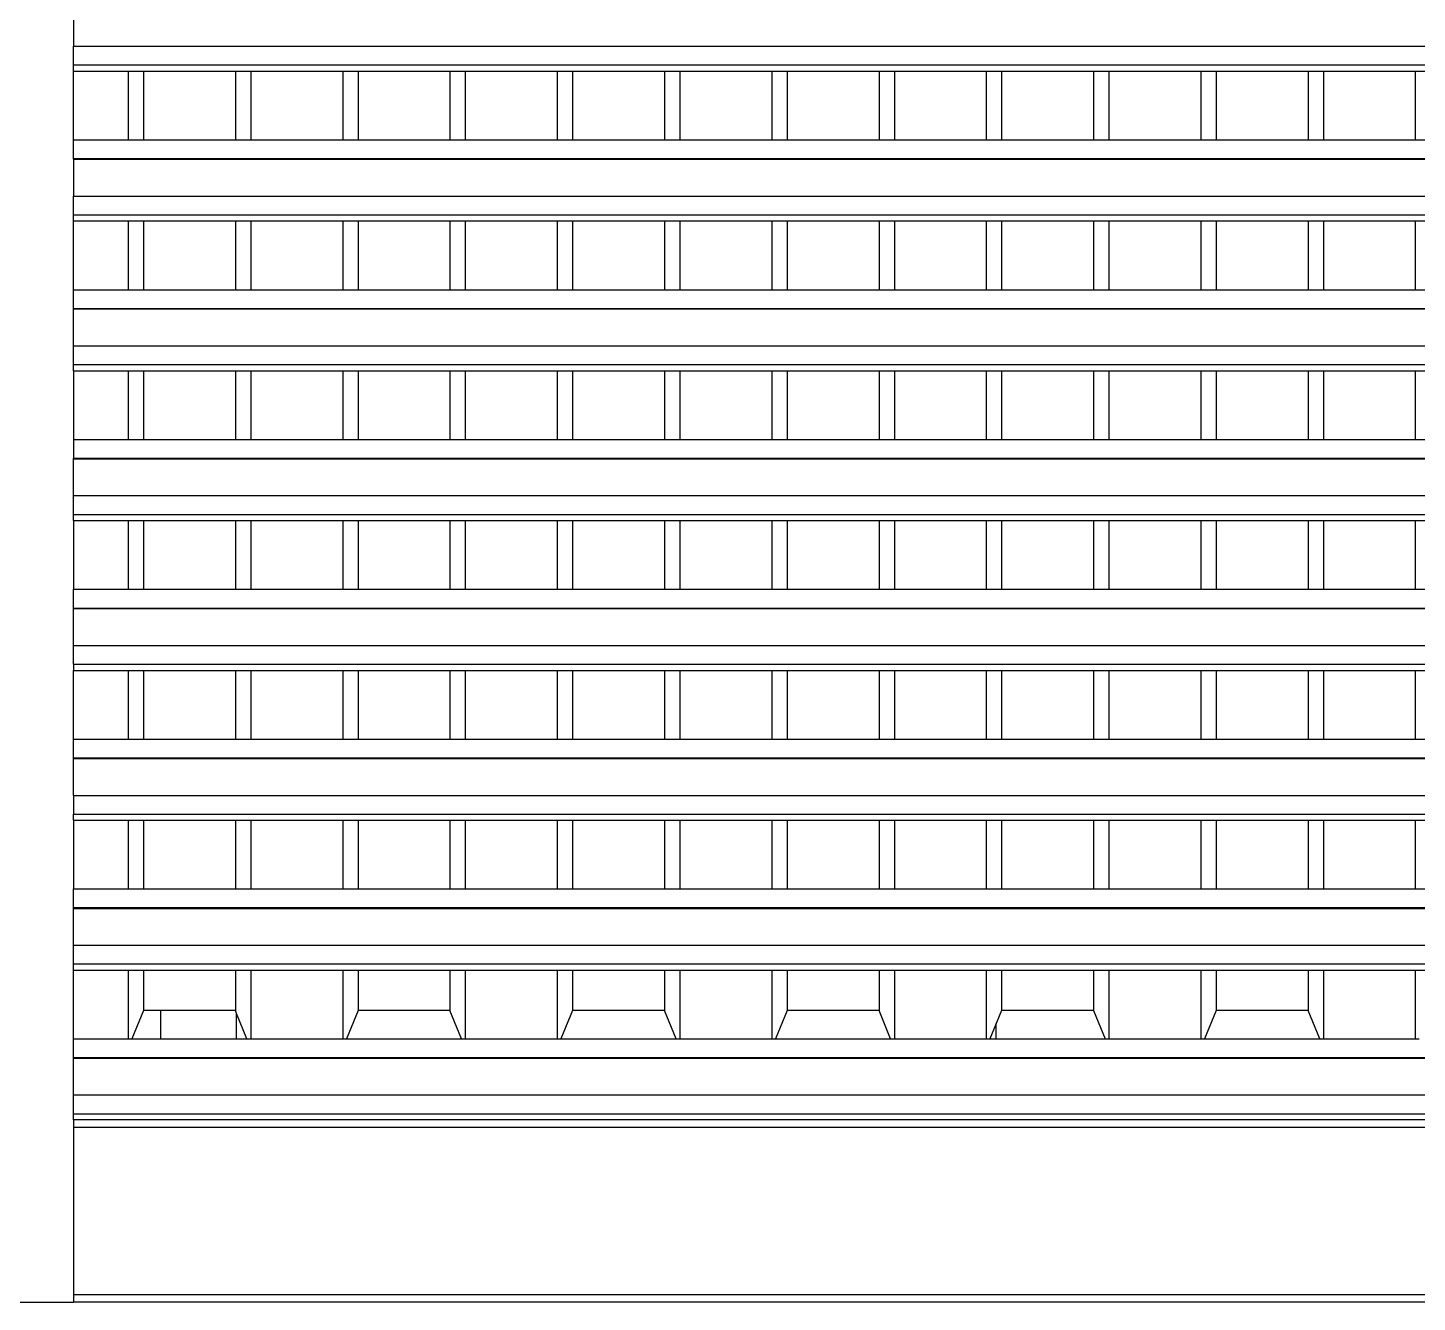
# Model space of a CAD drawing. Extents: x -92 to 92, y -11 to 21.
# Drawn here: x -43.459 to -41.63, y 14.388 to 16.066 of the extents above; entities that cross this region are included whole.
import ezdxf

# ---------------------------------------------------------------- set-up
doc = ezdxf.new("R2010")
doc.units = 0
doc.layers.get('0').update_dxf_attribs({"linetype": 'CONTINUOUS'})

msp = doc.modelspace()

# ---------------------------------------------------------------- linework, layer by layer
for p, q in [((-43.3987, 16.0907), (-43.3987, 16.0422)), ((-43.3987, 16.0422), (-39.7687, 16.0422)), ((-43.3987, 16.0176), (-43.3987, 16.0422)), ((-43.3987, 16.0176), (-39.7687, 16.0176)), ((-43.3987, 16.0093), (-43.3987, 16.0176)), ((-43.3987, 16.0093), (-43.3265, 16.0093)), ((-43.3987, 15.9189), (-43.3987, 16.0093)), ((-43.3265, 16.0093), (-43.3265, 15.9189)), ((-43.3265, 16.0093), (-43.3064, 16.0093)), ((-43.3064, 16.0093), (-43.3064, 15.9189)), ((-43.3064, 16.0093), (-43.1853, 16.0093)), ((-43.1853, 16.0093), (-43.1853, 15.9189)), ((-43.1853, 16.0093), (-43.1652, 16.0093)), ((-43.1652, 16.0093), (-43.1652, 15.9189)), ((-43.1652, 16.0093), (-43.0441, 16.0093)), ((-43.0441, 16.0093), (-43.0441, 15.9189)), ((-43.0441, 16.0093), (-43.0239, 16.0093)), ((-43.0239, 16.0093), (-43.0239, 15.9189)), ((-43.0239, 16.0093), (-42.9029, 16.0093)), ((-42.9029, 16.0093), (-42.9029, 15.9189)), ((-42.9029, 16.0093), (-42.8827, 16.0093)), ((-42.8827, 16.0093), (-42.8827, 15.9189)), ((-42.8827, 16.0093), (-42.7617, 16.0093)), ((-42.7617, 16.0093), (-42.7617, 15.9189)), ((-42.7617, 16.0093), (-42.7415, 16.0093)), ((-42.7415, 16.0093), (-42.7415, 15.9189)), ((-42.7415, 16.0093), (-42.6205, 16.0093)), ((-42.6205, 16.0093), (-42.6205, 15.9189)), ((-42.6205, 16.0093), (-42.6003, 16.0093)), ((-42.6003, 16.0093), (-42.6003, 15.9189)), ((-42.6003, 16.0093), (-42.4793, 16.0093)), ((-42.4793, 16.0093), (-42.4793, 15.9189)), ((-42.4793, 16.0093), (-42.4591, 16.0093)), ((-42.4591, 16.0093), (-42.4591, 15.9189)), ((-42.4591, 16.0093), (-42.3381, 16.0093)), ((-42.3381, 16.0093), (-42.3381, 15.9189)), ((-42.3381, 16.0093), (-42.3179, 16.0093)), ((-42.3179, 16.0093), (-42.3179, 15.9189)), ((-42.3179, 16.0093), (-42.1969, 16.0093)), ((-42.1969, 16.0093), (-42.1969, 15.9189)), ((-42.1969, 16.0093), (-42.1767, 16.0093)), ((-42.1767, 16.0093), (-42.1767, 15.9189)), ((-42.1767, 16.0093), (-42.0557, 16.0093)), ((-42.0557, 16.0093), (-42.0557, 15.9189)), ((-42.0557, 16.0093), (-42.0355, 16.0093)), ((-42.0355, 16.0093), (-42.0355, 15.9189)), ((-42.0355, 16.0093), (-41.9145, 16.0093)), ((-41.9145, 16.0093), (-41.9145, 15.9189)), ((-41.9145, 16.0093), (-41.8943, 16.0093)), ((-41.8943, 16.0093), (-41.8943, 15.9189)), ((-41.8943, 16.0093), (-41.7733, 16.0093)), ((-41.7733, 16.0093), (-41.7733, 15.9189)), ((-41.7733, 16.0093), (-41.7531, 16.0093)), ((-41.7531, 16.0093), (-41.7531, 15.9189)), ((-41.7531, 16.0093), (-41.6321, 16.0093)), ((-41.6321, 16.0093), (-41.6321, 15.9189)), ((-41.6321, 16.0093), (-41.6119, 16.0093)), ((-43.3987, 15.9189), (-43.3265, 15.9189)), ((-43.3987, 15.8943), (-43.3987, 15.9189)), ((-43.3265, 15.9189), (-43.3064, 15.9189)), ((-43.3064, 15.9189), (-43.1853, 15.9189)), ((-43.1853, 15.9189), (-43.1652, 15.9189)), ((-43.1652, 15.9189), (-43.0441, 15.9189)), ((-43.0441, 15.9189), (-43.0239, 15.9189)), ((-43.0239, 15.9189), (-42.9029, 15.9189)), ((-42.9029, 15.9189), (-42.8827, 15.9189)), ((-42.8827, 15.9189), (-42.7617, 15.9189)), ((-42.7617, 15.9189), (-42.7415, 15.9189)), ((-42.7415, 15.9189), (-42.6205, 15.9189)), ((-42.6205, 15.9189), (-42.6003, 15.9189)), ((-42.6003, 15.9189), (-42.4793, 15.9189)), ((-42.4793, 15.9189), (-42.4591, 15.9189)), ((-42.4591, 15.9189), (-42.3381, 15.9189)), ((-42.3381, 15.9189), (-42.3179, 15.9189)), ((-42.3179, 15.9189), (-42.1969, 15.9189)), ((-42.1969, 15.9189), (-42.1767, 15.9189)), ((-42.1767, 15.9189), (-42.0557, 15.9189)), ((-42.0557, 15.9189), (-42.0355, 15.9189)), ((-42.0355, 15.9189), (-41.9145, 15.9189)), ((-41.9145, 15.9189), (-41.8943, 15.9189)), ((-41.8943, 15.9189), (-41.7733, 15.9189)), ((-41.7733, 15.9189), (-41.7531, 15.9189)), ((-41.7531, 15.9189), (-41.6321, 15.9189)), ((-41.6321, 15.9189), (-41.6119, 15.9189)), ((-43.3987, 15.8943), (-39.7687, 15.8943)), ((-43.3987, 15.8934), (-43.3987, 15.8943)), ((-43.3987, 15.8934), (-39.7687, 15.8934)), ((-43.3987, 15.8934), (-43.3987, 15.8449)), ((-43.3987, 15.8449), (-39.7687, 15.8449)), ((-43.3987, 15.8203), (-43.3987, 15.8449)), ((-43.3987, 15.8203), (-39.7687, 15.8203)), ((-43.3987, 15.8121), (-43.3987, 15.8203)), ((-43.3987, 15.8121), (-43.3265, 15.8121)), ((-43.3987, 15.7216), (-43.3987, 15.8121)), ((-43.3265, 15.8121), (-43.3265, 15.7216)), ((-43.3265, 15.8121), (-43.3064, 15.8121)), ((-43.3064, 15.8121), (-43.3064, 15.7216)), ((-43.3064, 15.8121), (-43.1853, 15.8121)), ((-43.1853, 15.8121), (-43.1853, 15.7216)), ((-43.1853, 15.8121), (-43.1652, 15.8121)), ((-43.1652, 15.8121), (-43.1652, 15.7216)), ((-43.1652, 15.8121), (-43.0441, 15.8121)), ((-43.0441, 15.8121), (-43.0441, 15.7216)), ((-43.0441, 15.8121), (-43.0239, 15.8121)), ((-43.0239, 15.8121), (-43.0239, 15.7216)), ((-43.0239, 15.8121), (-42.9029, 15.8121)), ((-42.9029, 15.8121), (-42.9029, 15.7216)), ((-42.9029, 15.8121), (-42.8827, 15.8121)), ((-42.8827, 15.8121), (-42.8827, 15.7216)), ((-42.8827, 15.8121), (-42.7617, 15.8121)), ((-42.7617, 15.8121), (-42.7617, 15.7216)), ((-42.7617, 15.8121), (-42.7415, 15.8121)), ((-42.7415, 15.8121), (-42.7415, 15.7216)), ((-42.7415, 15.8121), (-42.6205, 15.8121)), ((-42.6205, 15.8121), (-42.6205, 15.7216)), ((-42.6205, 15.8121), (-42.6003, 15.8121)), ((-42.6003, 15.8121), (-42.6003, 15.7216)), ((-42.6003, 15.8121), (-42.4793, 15.8121)), ((-42.4793, 15.8121), (-42.4793, 15.7216)), ((-42.4793, 15.8121), (-42.4591, 15.8121)), ((-42.4591, 15.8121), (-42.4591, 15.7216)), ((-42.4591, 15.8121), (-42.3381, 15.8121)), ((-42.3381, 15.8121), (-42.3381, 15.7216)), ((-42.3381, 15.8121), (-42.3179, 15.8121)), ((-42.3179, 15.8121), (-42.3179, 15.7216)), ((-42.3179, 15.8121), (-42.1969, 15.8121)), ((-42.1969, 15.8121), (-42.1969, 15.7216)), ((-42.1969, 15.8121), (-42.1767, 15.8121)), ((-42.1767, 15.8121), (-42.1767, 15.7216)), ((-42.1767, 15.8121), (-42.0557, 15.8121)), ((-42.0557, 15.8121), (-42.0557, 15.7216)), ((-42.0557, 15.8121), (-42.0355, 15.8121)), ((-42.0355, 15.8121), (-42.0355, 15.7216)), ((-42.0355, 15.8121), (-41.9145, 15.8121)), ((-41.9145, 15.8121), (-41.9145, 15.7216)), ((-41.9145, 15.8121), (-41.8943, 15.8121)), ((-41.8943, 15.8121), (-41.8943, 15.7216)), ((-41.8943, 15.8121), (-41.7733, 15.8121)), ((-41.7733, 15.8121), (-41.7733, 15.7216)), ((-41.7733, 15.8121), (-41.7531, 15.8121)), ((-41.7531, 15.8121), (-41.7531, 15.7216)), ((-41.7531, 15.8121), (-41.6321, 15.8121)), ((-41.6321, 15.8121), (-41.6321, 15.7216)), ((-41.6321, 15.8121), (-41.6119, 15.8121)), ((-43.3987, 15.7216), (-43.3265, 15.7216)), ((-43.3987, 15.697), (-43.3987, 15.7216)), ((-43.3265, 15.7216), (-43.3064, 15.7216)), ((-43.3064, 15.7216), (-43.1853, 15.7216)), ((-43.1853, 15.7216), (-43.1652, 15.7216)), ((-43.1652, 15.7216), (-43.0441, 15.7216)), ((-43.0441, 15.7216), (-43.0239, 15.7216)), ((-43.0239, 15.7216), (-42.9029, 15.7216)), ((-42.9029, 15.7216), (-42.8827, 15.7216)), ((-42.8827, 15.7216), (-42.7617, 15.7216)), ((-42.7617, 15.7216), (-42.7415, 15.7216)), ((-42.7415, 15.7216), (-42.6205, 15.7216)), ((-42.6205, 15.7216), (-42.6003, 15.7216)), ((-42.6003, 15.7216), (-42.4793, 15.7216)), ((-42.4793, 15.7216), (-42.4591, 15.7216)), ((-42.4591, 15.7216), (-42.3381, 15.7216)), ((-42.3381, 15.7216), (-42.3179, 15.7216)), ((-42.3179, 15.7216), (-42.1969, 15.7216)), ((-42.1969, 15.7216), (-42.1767, 15.7216)), ((-42.1767, 15.7216), (-42.0557, 15.7216)), ((-42.0557, 15.7216), (-42.0355, 15.7216)), ((-42.0355, 15.7216), (-41.9145, 15.7216)), ((-41.9145, 15.7216), (-41.8943, 15.7216)), ((-41.8943, 15.7216), (-41.7733, 15.7216)), ((-41.7733, 15.7216), (-41.7531, 15.7216)), ((-41.7531, 15.7216), (-41.6321, 15.7216)), ((-41.6321, 15.7216), (-41.6119, 15.7216)), ((-43.3987, 15.697), (-39.7687, 15.697)), ((-43.3987, 15.6962), (-43.3987, 15.697)), ((-43.3987, 15.6962), (-39.7687, 15.6962)), ((-43.3987, 15.6477), (-43.3987, 15.6962)), ((-43.3987, 15.6477), (-39.7687, 15.6477)), ((-43.3987, 15.623), (-43.3987, 15.6477)), ((-43.3987, 15.623), (-39.7687, 15.623)), ((-43.3987, 15.6148), (-43.3987, 15.623)), ((-43.3987, 15.6148), (-43.3265, 15.6148)), ((-43.3987, 15.6148), (-43.3987, 15.5244)), ((-43.3265, 15.6148), (-43.3265, 15.5244)), ((-43.3265, 15.6148), (-43.3064, 15.6148)), ((-43.3064, 15.6148), (-43.3064, 15.5244)), ((-43.3064, 15.6148), (-43.1853, 15.6148)), ((-43.1853, 15.6148), (-43.1853, 15.5244)), ((-43.1853, 15.6148), (-43.1652, 15.6148)), ((-43.1652, 15.6148), (-43.1652, 15.5244)), ((-43.1652, 15.6148), (-43.0441, 15.6148)), ((-43.0441, 15.6148), (-43.0441, 15.5244)), ((-43.0441, 15.6148), (-43.0239, 15.6148)), ((-43.0239, 15.6148), (-43.0239, 15.5244)), ((-43.0239, 15.6148), (-42.9029, 15.6148)), ((-42.9029, 15.6148), (-42.9029, 15.5244)), ((-42.9029, 15.6148), (-42.8827, 15.6148)), ((-42.8827, 15.6148), (-42.8827, 15.5244)), ((-42.8827, 15.6148), (-42.7617, 15.6148)), ((-42.7617, 15.6148), (-42.7617, 15.5244)), ((-42.7617, 15.6148), (-42.7415, 15.6148)), ((-42.7415, 15.6148), (-42.7415, 15.5244)), ((-42.7415, 15.6148), (-42.6205, 15.6148)), ((-42.6205, 15.6148), (-42.6205, 15.5244)), ((-42.6205, 15.6148), (-42.6003, 15.6148)), ((-42.6003, 15.6148), (-42.6003, 15.5244)), ((-42.6003, 15.6148), (-42.4793, 15.6148)), ((-42.4793, 15.6148), (-42.4793, 15.5244)), ((-42.4793, 15.6148), (-42.4591, 15.6148)), ((-42.4591, 15.6148), (-42.4591, 15.5244)), ((-42.4591, 15.6148), (-42.3381, 15.6148)), ((-42.3381, 15.6148), (-42.3381, 15.5244)), ((-42.3381, 15.6148), (-42.3179, 15.6148)), ((-42.3179, 15.6148), (-42.3179, 15.5244)), ((-42.3179, 15.6148), (-42.1969, 15.6148)), ((-42.1969, 15.6148), (-42.1969, 15.5244)), ((-42.1969, 15.6148), (-42.1767, 15.6148)), ((-42.1767, 15.6148), (-42.1767, 15.5244)), ((-42.1767, 15.6148), (-42.0557, 15.6148)), ((-42.0557, 15.6148), (-42.0557, 15.5244)), ((-42.0557, 15.6148), (-42.0355, 15.6148)), ((-42.0355, 15.6148), (-42.0355, 15.5244)), ((-42.0355, 15.6148), (-41.9145, 15.6148)), ((-41.9145, 15.6148), (-41.9145, 15.5244)), ((-41.9145, 15.6148), (-41.8943, 15.6148)), ((-41.8943, 15.6148), (-41.8943, 15.5244)), ((-41.8943, 15.6148), (-41.7733, 15.6148)), ((-41.7733, 15.6148), (-41.7733, 15.5244)), ((-41.7733, 15.6148), (-41.7531, 15.6148)), ((-41.7531, 15.6148), (-41.7531, 15.5244)), ((-41.7531, 15.6148), (-41.6321, 15.6148)), ((-41.6321, 15.6148), (-41.6321, 15.5244)), ((-41.6321, 15.6148), (-41.6119, 15.6148)), ((-43.3987, 15.5244), (-43.3265, 15.5244)), ((-43.3987, 15.5244), (-43.3987, 15.4997)), ((-43.3265, 15.5244), (-43.3064, 15.5244)), ((-43.3064, 15.5244), (-43.1853, 15.5244)), ((-43.1853, 15.5244), (-43.1652, 15.5244)), ((-43.1652, 15.5244), (-43.0441, 15.5244)), ((-43.0441, 15.5244), (-43.0239, 15.5244)), ((-43.0239, 15.5244), (-42.9029, 15.5244)), ((-42.9029, 15.5244), (-42.8827, 15.5244)), ((-42.8827, 15.5244), (-42.7617, 15.5244)), ((-42.7617, 15.5244), (-42.7415, 15.5244)), ((-42.7415, 15.5244), (-42.6205, 15.5244)), ((-42.6205, 15.5244), (-42.6003, 15.5244)), ((-42.6003, 15.5244), (-42.4793, 15.5244)), ((-42.4793, 15.5244), (-42.4591, 15.5244)), ((-42.4591, 15.5244), (-42.3381, 15.5244)), ((-42.3381, 15.5244), (-42.3179, 15.5244)), ((-42.3179, 15.5244), (-42.1969, 15.5244)), ((-42.1969, 15.5244), (-42.1767, 15.5244)), ((-42.1767, 15.5244), (-42.0557, 15.5244)), ((-42.0557, 15.5244), (-42.0355, 15.5244)), ((-42.0355, 15.5244), (-41.9145, 15.5244)), ((-41.9145, 15.5244), (-41.8943, 15.5244)), ((-41.8943, 15.5244), (-41.7733, 15.5244)), ((-41.7733, 15.5244), (-41.7531, 15.5244)), ((-41.7531, 15.5244), (-41.6321, 15.5244)), ((-41.6321, 15.5244), (-41.6119, 15.5244)), ((-43.3987, 15.4997), (-39.7687, 15.4997)), ((-43.3987, 15.4989), (-43.3987, 15.4997)), ((-43.3987, 15.4989), (-39.7687, 15.4989)), ((-43.3987, 15.4504), (-43.3987, 15.4989)), ((-43.3987, 15.4504), (-39.7687, 15.4504)), ((-43.3987, 15.4257), (-43.3987, 15.4504)), ((-43.3987, 15.4257), (-39.7687, 15.4257)), ((-43.3987, 15.4175), (-43.3987, 15.4257)), ((-43.3987, 15.4175), (-43.3265, 15.4175)), ((-43.3987, 15.4175), (-43.3987, 15.3271)), ((-43.3265, 15.4175), (-43.3265, 15.3271)), ((-43.3265, 15.4175), (-43.3064, 15.4175)), ((-43.3064, 15.4175), (-43.3064, 15.3271)), ((-43.3064, 15.4175), (-43.1853, 15.4175)), ((-43.1853, 15.4175), (-43.1853, 15.3271)), ((-43.1853, 15.4175), (-43.1652, 15.4175)), ((-43.1652, 15.4175), (-43.1652, 15.3271)), ((-43.1652, 15.4175), (-43.0441, 15.4175)), ((-43.0441, 15.4175), (-43.0441, 15.3271)), ((-43.0441, 15.4175), (-43.0239, 15.4175)), ((-43.0239, 15.4175), (-43.0239, 15.3271)), ((-43.0239, 15.4175), (-42.9029, 15.4175)), ((-42.9029, 15.4175), (-42.9029, 15.3271)), ((-42.9029, 15.4175), (-42.8827, 15.4175)), ((-42.8827, 15.4175), (-42.8827, 15.3271)), ((-42.8827, 15.4175), (-42.7617, 15.4175)), ((-42.7617, 15.4175), (-42.7617, 15.3271)), ((-42.7617, 15.4175), (-42.7415, 15.4175)), ((-42.7415, 15.4175), (-42.7415, 15.3271)), ((-42.7415, 15.4175), (-42.6205, 15.4175)), ((-42.6205, 15.4175), (-42.6205, 15.3271)), ((-42.6205, 15.4175), (-42.6003, 15.4175)), ((-42.6003, 15.4175), (-42.6003, 15.3271)), ((-42.6003, 15.4175), (-42.4793, 15.4175)), ((-42.4793, 15.4175), (-42.4793, 15.3271)), ((-42.4793, 15.4175), (-42.4591, 15.4175)), ((-42.4591, 15.4175), (-42.4591, 15.3271)), ((-42.4591, 15.4175), (-42.3381, 15.4175)), ((-42.3381, 15.4175), (-42.3381, 15.3271)), ((-42.3381, 15.4175), (-42.3179, 15.4175)), ((-42.3179, 15.4175), (-42.3179, 15.3271)), ((-42.3179, 15.4175), (-42.1969, 15.4175)), ((-42.1969, 15.4175), (-42.1969, 15.3271)), ((-42.1969, 15.4175), (-42.1767, 15.4175)), ((-42.1767, 15.4175), (-42.1767, 15.3271)), ((-42.1767, 15.4175), (-42.0557, 15.4175)), ((-42.0557, 15.4175), (-42.0557, 15.3271)), ((-42.0557, 15.4175), (-42.0355, 15.4175)), ((-42.0355, 15.4175), (-42.0355, 15.3271)), ((-42.0355, 15.4175), (-41.9145, 15.4175)), ((-41.9145, 15.4175), (-41.9145, 15.3271)), ((-41.9145, 15.4175), (-41.8943, 15.4175)), ((-41.8943, 15.4175), (-41.8943, 15.3271)), ((-41.8943, 15.4175), (-41.7733, 15.4175)), ((-41.7733, 15.4175), (-41.7733, 15.3271)), ((-41.7733, 15.4175), (-41.7531, 15.4175)), ((-41.7531, 15.4175), (-41.7531, 15.3271)), ((-41.7531, 15.4175), (-41.6321, 15.4175)), ((-41.6321, 15.4175), (-41.6321, 15.3271)), ((-41.6321, 15.4175), (-41.6119, 15.4175)), ((-43.3987, 15.3271), (-43.3265, 15.3271)), ((-43.3987, 15.3024), (-43.3987, 15.3271)), ((-43.3265, 15.3271), (-43.3064, 15.3271)), ((-43.3064, 15.3271), (-43.1853, 15.3271)), ((-43.1853, 15.3271), (-43.1652, 15.3271)), ((-43.1652, 15.3271), (-43.0441, 15.3271)), ((-43.0441, 15.3271), (-43.0239, 15.3271)), ((-43.0239, 15.3271), (-42.9029, 15.3271)), ((-42.9029, 15.3271), (-42.8827, 15.3271)), ((-42.8827, 15.3271), (-42.7617, 15.3271)), ((-42.7617, 15.3271), (-42.7415, 15.3271)), ((-42.7415, 15.3271), (-42.6205, 15.3271)), ((-42.6205, 15.3271), (-42.6003, 15.3271)), ((-42.6003, 15.3271), (-42.4793, 15.3271)), ((-42.4793, 15.3271), (-42.4591, 15.3271)), ((-42.4591, 15.3271), (-42.3381, 15.3271)), ((-42.3381, 15.3271), (-42.3179, 15.3271)), ((-42.3179, 15.3271), (-42.1969, 15.3271)), ((-42.1969, 15.3271), (-42.1767, 15.3271)), ((-42.1767, 15.3271), (-42.0557, 15.3271)), ((-42.0557, 15.3271), (-42.0355, 15.3271)), ((-42.0355, 15.3271), (-41.9145, 15.3271)), ((-41.9145, 15.3271), (-41.8943, 15.3271)), ((-41.8943, 15.3271), (-41.7733, 15.3271)), ((-41.7733, 15.3271), (-41.7531, 15.3271)), ((-41.7531, 15.3271), (-41.6321, 15.3271)), ((-41.6321, 15.3271), (-41.6119, 15.3271)), ((-43.3987, 15.3024), (-39.7687, 15.3024)), ((-43.3987, 15.3016), (-43.3987, 15.3024)), ((-43.3987, 15.3016), (-39.7687, 15.3016)), ((-43.3987, 15.2531), (-43.3987, 15.3016)), ((-43.3987, 15.2531), (-39.7687, 15.2531)), ((-43.3987, 15.2284), (-43.3987, 15.2531)), ((-43.3987, 15.2284), (-39.7687, 15.2284)), ((-43.3987, 15.2284), (-43.3987, 15.2202)), ((-43.3987, 15.2202), (-43.3265, 15.2202)), ((-43.3987, 15.1298), (-43.3987, 15.2202)), ((-43.3265, 15.2202), (-43.3265, 15.1298)), ((-43.3265, 15.2202), (-43.3064, 15.2202)), ((-43.3064, 15.2202), (-43.3064, 15.1298)), ((-43.3064, 15.2202), (-43.1853, 15.2202)), ((-43.1853, 15.2202), (-43.1853, 15.1298)), ((-43.1853, 15.2202), (-43.1652, 15.2202)), ((-43.1652, 15.2202), (-43.1652, 15.1298)), ((-43.1652, 15.2202), (-43.0441, 15.2202)), ((-43.0441, 15.2202), (-43.0441, 15.1298)), ((-43.0441, 15.2202), (-43.0239, 15.2202)), ((-43.0239, 15.2202), (-43.0239, 15.1298)), ((-43.0239, 15.2202), (-42.9029, 15.2202)), ((-42.9029, 15.2202), (-42.9029, 15.1298)), ((-42.9029, 15.2202), (-42.8827, 15.2202)), ((-42.8827, 15.2202), (-42.8827, 15.1298)), ((-42.8827, 15.2202), (-42.7617, 15.2202)), ((-42.7617, 15.2202), (-42.7617, 15.1298)), ((-42.7617, 15.2202), (-42.7415, 15.2202)), ((-42.7415, 15.2202), (-42.7415, 15.1298)), ((-42.7415, 15.2202), (-42.6205, 15.2202)), ((-42.6205, 15.2202), (-42.6205, 15.1298)), ((-42.6205, 15.2202), (-42.6003, 15.2202)), ((-42.6003, 15.2202), (-42.6003, 15.1298)), ((-42.6003, 15.2202), (-42.4793, 15.2202)), ((-42.4793, 15.2202), (-42.4793, 15.1298)), ((-42.4793, 15.2202), (-42.4591, 15.2202)), ((-42.4591, 15.2202), (-42.4591, 15.1298)), ((-42.4591, 15.2202), (-42.3381, 15.2202)), ((-42.3381, 15.2202), (-42.3381, 15.1298)), ((-42.3381, 15.2202), (-42.3179, 15.2202)), ((-42.3179, 15.2202), (-42.3179, 15.1298)), ((-42.3179, 15.2202), (-42.1969, 15.2202)), ((-42.1969, 15.2202), (-42.1969, 15.1298)), ((-42.1969, 15.2202), (-42.1767, 15.2202)), ((-42.1767, 15.2202), (-42.1767, 15.1298)), ((-42.1767, 15.2202), (-42.0557, 15.2202)), ((-42.0557, 15.2202), (-42.0557, 15.1298)), ((-42.0557, 15.2202), (-42.0355, 15.2202)), ((-42.0355, 15.2202), (-42.0355, 15.1298)), ((-42.0355, 15.2202), (-41.9145, 15.2202)), ((-41.9145, 15.2202), (-41.9145, 15.1298)), ((-41.9145, 15.2202), (-41.8943, 15.2202)), ((-41.8943, 15.2202), (-41.8943, 15.1298)), ((-41.8943, 15.2202), (-41.7733, 15.2202)), ((-41.7733, 15.2202), (-41.7733, 15.1298)), ((-41.7733, 15.2202), (-41.7531, 15.2202)), ((-41.7531, 15.2202), (-41.7531, 15.1298)), ((-41.7531, 15.2202), (-41.6321, 15.2202)), ((-41.6321, 15.2202), (-41.6321, 15.1298)), ((-41.6321, 15.2202), (-41.6119, 15.2202)), ((-43.3987, 15.1298), (-43.3265, 15.1298)), ((-43.3987, 15.1051), (-43.3987, 15.1298)), ((-43.3265, 15.1298), (-43.3064, 15.1298)), ((-43.3064, 15.1298), (-43.1853, 15.1298)), ((-43.1853, 15.1298), (-43.1652, 15.1298)), ((-43.1652, 15.1298), (-43.0441, 15.1298)), ((-43.0441, 15.1298), (-43.0239, 15.1298)), ((-43.0239, 15.1298), (-42.9029, 15.1298)), ((-42.9029, 15.1298), (-42.8827, 15.1298)), ((-42.8827, 15.1298), (-42.7617, 15.1298)), ((-42.7617, 15.1298), (-42.7415, 15.1298)), ((-42.7415, 15.1298), (-42.6205, 15.1298)), ((-42.6205, 15.1298), (-42.6003, 15.1298)), ((-42.6003, 15.1298), (-42.4793, 15.1298)), ((-42.4793, 15.1298), (-42.4591, 15.1298)), ((-42.4591, 15.1298), (-42.3381, 15.1298)), ((-42.3381, 15.1298), (-42.3179, 15.1298)), ((-42.3179, 15.1298), (-42.1969, 15.1298)), ((-42.1969, 15.1298), (-42.1767, 15.1298)), ((-42.1767, 15.1298), (-42.0557, 15.1298)), ((-42.0557, 15.1298), (-42.0355, 15.1298)), ((-42.0355, 15.1298), (-41.9145, 15.1298)), ((-41.9145, 15.1298), (-41.8943, 15.1298)), ((-41.8943, 15.1298), (-41.7733, 15.1298)), ((-41.7733, 15.1298), (-41.7531, 15.1298)), ((-41.7531, 15.1298), (-41.6321, 15.1298)), ((-41.6321, 15.1298), (-41.6119, 15.1298)), ((-43.3987, 15.1051), (-39.7687, 15.1051)), ((-43.3987, 15.1043), (-43.3987, 15.1051)), ((-43.3987, 15.1043), (-39.7687, 15.1043)), ((-43.3987, 15.0558), (-43.3987, 15.1043)), ((-43.3987, 15.0558), (-39.7687, 15.0558)), ((-43.3987, 15.0558), (-43.3987, 15.0312)), ((-43.3987, 15.0312), (-39.7687, 15.0312)), ((-43.3987, 15.0229), (-43.3987, 15.0312)), ((-43.3987, 15.0229), (-43.3265, 15.0229)), ((-43.3987, 15.0229), (-43.3987, 14.9325)), ((-43.3265, 15.0229), (-43.3265, 14.9325)), ((-43.3265, 15.0229), (-43.3064, 15.0229)), ((-43.3064, 15.0229), (-43.3064, 14.9325)), ((-43.3064, 15.0229), (-43.1853, 15.0229)), ((-43.1853, 15.0229), (-43.1853, 14.9325)), ((-43.1853, 15.0229), (-43.1652, 15.0229)), ((-43.1652, 15.0229), (-43.1652, 14.9325)), ((-43.1652, 15.0229), (-43.0441, 15.0229)), ((-43.0441, 15.0229), (-43.0441, 14.9325)), ((-43.0441, 15.0229), (-43.0239, 15.0229)), ((-43.0239, 15.0229), (-43.0239, 14.9325)), ((-43.0239, 15.0229), (-42.9029, 15.0229)), ((-42.9029, 15.0229), (-42.9029, 14.9325)), ((-42.9029, 15.0229), (-42.8827, 15.0229)), ((-42.8827, 15.0229), (-42.8827, 14.9325)), ((-42.8827, 15.0229), (-42.7617, 15.0229)), ((-42.7617, 15.0229), (-42.7617, 14.9325)), ((-42.7617, 15.0229), (-42.7415, 15.0229)), ((-42.7415, 15.0229), (-42.7415, 14.9325)), ((-42.7415, 15.0229), (-42.6205, 15.0229)), ((-42.6205, 15.0229), (-42.6205, 14.9325)), ((-42.6205, 15.0229), (-42.6003, 15.0229)), ((-42.6003, 15.0229), (-42.6003, 14.9325)), ((-42.6003, 15.0229), (-42.4793, 15.0229)), ((-42.4793, 15.0229), (-42.4793, 14.9325)), ((-42.4793, 15.0229), (-42.4591, 15.0229)), ((-42.4591, 15.0229), (-42.4591, 14.9325)), ((-42.4591, 15.0229), (-42.3381, 15.0229)), ((-42.3381, 15.0229), (-42.3381, 14.9325)), ((-42.3381, 15.0229), (-42.3179, 15.0229)), ((-42.3179, 15.0229), (-42.3179, 14.9325)), ((-42.3179, 15.0229), (-42.1969, 15.0229)), ((-42.1969, 15.0229), (-42.1969, 14.9325)), ((-42.1969, 15.0229), (-42.1767, 15.0229)), ((-42.1767, 15.0229), (-42.1767, 14.9325)), ((-42.1767, 15.0229), (-42.0557, 15.0229)), ((-42.0557, 15.0229), (-42.0557, 14.9325)), ((-42.0557, 15.0229), (-42.0355, 15.0229)), ((-42.0355, 15.0229), (-42.0355, 14.9325)), ((-42.0355, 15.0229), (-41.9145, 15.0229)), ((-41.9145, 15.0229), (-41.9145, 14.9325)), ((-41.9145, 15.0229), (-41.8943, 15.0229)), ((-41.8943, 15.0229), (-41.8943, 14.9325)), ((-41.8943, 15.0229), (-41.7733, 15.0229)), ((-41.7733, 15.0229), (-41.7733, 14.9325)), ((-41.7733, 15.0229), (-41.7531, 15.0229)), ((-41.7531, 15.0229), (-41.7531, 14.9325)), ((-41.7531, 15.0229), (-41.6321, 15.0229)), ((-41.6321, 15.0229), (-41.6321, 14.9325)), ((-41.6321, 15.0229), (-41.6119, 15.0229)), ((-43.3987, 14.9325), (-43.3265, 14.9325)), ((-43.3987, 14.9079), (-43.3987, 14.9325)), ((-43.3265, 14.9325), (-43.3064, 14.9325)), ((-43.3064, 14.9325), (-43.1853, 14.9325)), ((-43.1853, 14.9325), (-43.1652, 14.9325)), ((-43.1652, 14.9325), (-43.0441, 14.9325)), ((-43.0441, 14.9325), (-43.0239, 14.9325)), ((-43.0239, 14.9325), (-42.9029, 14.9325)), ((-42.9029, 14.9325), (-42.8827, 14.9325)), ((-42.8827, 14.9325), (-42.7617, 14.9325)), ((-42.7617, 14.9325), (-42.7415, 14.9325)), ((-42.7415, 14.9325), (-42.6205, 14.9325)), ((-42.6205, 14.9325), (-42.6003, 14.9325)), ((-42.6003, 14.9325), (-42.4793, 14.9325)), ((-42.4793, 14.9325), (-42.4591, 14.9325)), ((-42.4591, 14.9325), (-42.3381, 14.9325)), ((-42.3381, 14.9325), (-42.3179, 14.9325)), ((-42.3179, 14.9325), (-42.1969, 14.9325)), ((-42.1969, 14.9325), (-42.1767, 14.9325)), ((-42.1767, 14.9325), (-42.0557, 14.9325)), ((-42.0557, 14.9325), (-42.0355, 14.9325)), ((-42.0355, 14.9325), (-41.9145, 14.9325)), ((-41.9145, 14.9325), (-41.8943, 14.9325)), ((-41.8943, 14.9325), (-41.7733, 14.9325)), ((-41.7733, 14.9325), (-41.7531, 14.9325)), ((-41.7531, 14.9325), (-41.6321, 14.9325)), ((-41.6321, 14.9325), (-41.6119, 14.9325)), ((-43.3987, 14.9079), (-39.7687, 14.9079)), ((-43.3987, 14.907), (-43.3987, 14.9079)), ((-43.3987, 14.907), (-39.7687, 14.907)), ((-43.3987, 14.8585), (-43.3987, 14.907)), ((-43.3987, 14.8585), (-39.7687, 14.8585)), ((-43.3987, 14.8339), (-43.3987, 14.8585)), ((-43.3987, 14.8339), (-39.7687, 14.8339)), ((-43.3987, 14.8257), (-43.3987, 14.8339)), ((-43.3987, 14.8257), (-43.3265, 14.8257)), ((-43.3987, 14.7352), (-43.3987, 14.8257)), ((-43.3265, 14.8257), (-43.3265, 14.7352)), ((-43.3265, 14.8257), (-43.3064, 14.8257)), ((-43.3064, 14.8257), (-43.3064, 14.7725)), ((-43.3064, 14.8257), (-43.1853, 14.8257)), ((-43.1853, 14.8257), (-43.1853, 14.7725)), ((-43.1853, 14.8257), (-43.1652, 14.8257)), ((-43.1652, 14.8257), (-43.1652, 14.7352)), ((-43.1652, 14.8257), (-43.0441, 14.8257)), ((-43.0441, 14.8257), (-43.0441, 14.7352)), ((-43.0441, 14.8257), (-43.0239, 14.8257)), ((-43.0239, 14.8257), (-43.0239, 14.7725)), ((-43.0239, 14.8257), (-42.9029, 14.8257)), ((-42.9029, 14.8257), (-42.9029, 14.7725)), ((-42.9029, 14.8257), (-42.8827, 14.8257)), ((-42.8827, 14.8257), (-42.8827, 14.7352)), ((-42.8827, 14.8257), (-42.7617, 14.8257)), ((-42.7617, 14.8257), (-42.7617, 14.7352)), ((-42.7617, 14.8257), (-42.7415, 14.8257)), ((-42.7415, 14.8257), (-42.7415, 14.7725)), ((-42.7415, 14.8257), (-42.6205, 14.8257)), ((-42.6205, 14.8257), (-42.6205, 14.7725)), ((-42.6205, 14.8257), (-42.6003, 14.8257)), ((-42.6003, 14.8257), (-42.6003, 14.7352)), ((-42.6003, 14.8257), (-42.4793, 14.8257)), ((-42.4793, 14.8257), (-42.4793, 14.7352)), ((-42.4793, 14.8257), (-42.4591, 14.8257)), ((-42.4591, 14.8257), (-42.4591, 14.7725)), ((-42.4591, 14.8257), (-42.3381, 14.8257)), ((-42.3381, 14.8257), (-42.3381, 14.7725)), ((-42.3381, 14.8257), (-42.3179, 14.8257)), ((-42.3179, 14.8257), (-42.3179, 14.7352)), ((-42.3179, 14.8257), (-42.1969, 14.8257)), ((-42.1969, 14.8257), (-42.1969, 14.7352)), ((-42.1969, 14.8257), (-42.1767, 14.8257)), ((-42.1767, 14.8257), (-42.1767, 14.7725)), ((-42.1767, 14.8257), (-42.0557, 14.8257)), ((-42.0557, 14.8257), (-42.0557, 14.7725)), ((-42.0557, 14.8257), (-42.0355, 14.8257)), ((-42.0355, 14.8257), (-42.0355, 14.7352)), ((-42.0355, 14.8257), (-41.9145, 14.8257)), ((-41.9145, 14.8257), (-41.9145, 14.7352)), ((-41.9145, 14.8257), (-41.8943, 14.8257)), ((-41.8943, 14.8257), (-41.8943, 14.7725)), ((-41.8943, 14.8257), (-41.7733, 14.8257)), ((-41.7733, 14.8257), (-41.7733, 14.7725)), ((-41.7733, 14.8257), (-41.7531, 14.8257)), ((-41.7531, 14.8257), (-41.7531, 14.7352)), ((-41.7531, 14.8257), (-41.6321, 14.8257)), ((-41.6321, 14.8257), (-41.6321, 14.7352)), ((-41.6321, 14.8257), (-41.6119, 14.8257)), ((-43.3064, 14.7725), (-43.3216, 14.7352)), ((-43.2837, 14.7725), (-43.3064, 14.7725)), ((-43.2837, 14.7352), (-43.2837, 14.7725)), ((-43.1853, 14.7725), (-43.2837, 14.7725)), ((-43.1837, 14.7685), (-43.1853, 14.7725)), ((-43.1837, 14.7352), (-43.1837, 14.7685)), ((-43.1701, 14.7352), (-43.1837, 14.7685)), ((-43.0239, 14.7725), (-43.0392, 14.7352)), ((-42.9029, 14.7725), (-43.0239, 14.7725)), ((-42.8877, 14.7352), (-42.9029, 14.7725)), ((-42.7415, 14.7725), (-42.7568, 14.7352)), ((-42.6205, 14.7725), (-42.7415, 14.7725)), ((-42.6053, 14.7352), (-42.6205, 14.7725)), ((-42.4591, 14.7725), (-42.4744, 14.7352)), ((-42.3381, 14.7725), (-42.4591, 14.7725)), ((-42.3228, 14.7352), (-42.3381, 14.7725)), ((-42.1767, 14.7725), (-42.1837, 14.7555)), ((-42.0557, 14.7725), (-42.1767, 14.7725)), ((-42.0557, 14.7725), (-42.0404, 14.7352)), ((-41.8943, 14.7725), (-41.9095, 14.7352)), ((-41.7733, 14.7725), (-41.8943, 14.7725)), ((-41.758, 14.7352), (-41.7733, 14.7725)), ((-42.1837, 14.7555), (-42.192, 14.7352)), ((-42.1837, 14.7352), (-42.1837, 14.7555)), ((-43.3987, 14.7352), (-43.3265, 14.7352)), ((-43.3987, 14.7106), (-43.3987, 14.7352)), ((-43.3265, 14.7352), (-43.3216, 14.7352)), ((-43.3216, 14.7352), (-43.2837, 14.7352)), ((-43.2837, 14.7352), (-43.1837, 14.7352)), ((-43.1837, 14.7352), (-43.1701, 14.7352)), ((-43.1701, 14.7352), (-43.1652, 14.7352)), ((-43.1652, 14.7352), (-43.0441, 14.7352)), ((-43.0441, 14.7352), (-43.0392, 14.7352)), ((-43.0392, 14.7352), (-42.8877, 14.7352)), ((-42.8877, 14.7352), (-42.8827, 14.7352)), ((-42.8827, 14.7352), (-42.7617, 14.7352)), ((-42.7617, 14.7352), (-42.7568, 14.7352)), ((-42.7568, 14.7352), (-42.6053, 14.7352)), ((-42.6053, 14.7352), (-42.6003, 14.7352)), ((-42.6003, 14.7352), (-42.4793, 14.7352)), ((-42.4793, 14.7352), (-42.4744, 14.7352)), ((-42.4744, 14.7352), (-42.3228, 14.7352)), ((-42.3228, 14.7352), (-42.3179, 14.7352)), ((-42.3179, 14.7352), (-42.1969, 14.7352)), ((-42.1969, 14.7352), (-42.192, 14.7352)), ((-42.192, 14.7352), (-42.1837, 14.7352)), ((-42.1837, 14.7352), (-42.0404, 14.7352)), ((-42.0404, 14.7352), (-42.0355, 14.7352)), ((-42.0355, 14.7352), (-41.9145, 14.7352)), ((-41.9145, 14.7352), (-41.9095, 14.7352)), ((-41.9095, 14.7352), (-41.758, 14.7352)), ((-41.758, 14.7352), (-41.7531, 14.7352)), ((-41.7531, 14.7352), (-41.6321, 14.7352)), ((-41.6321, 14.7352), (-41.6271, 14.7352)), ((-43.3987, 14.7106), (-39.7687, 14.7106)), ((-43.3987, 14.7098), (-43.3987, 14.7106)), ((-43.3987, 14.7098), (-39.7687, 14.7098)), ((-43.3987, 14.6613), (-43.3987, 14.7098)), ((-43.3987, 14.6613), (-39.7687, 14.6613)), ((-43.3987, 14.6366), (-43.3987, 14.6613)), ((-43.3987, 14.6366), (-39.7687, 14.6366)), ((-43.3987, 14.6284), (-43.3987, 14.6366)), ((-39.7687, 14.6284), (-43.3987, 14.6284)), ((-43.3987, 14.6284), (-43.3987, 14.6186)), ((-39.7687, 14.6186), (-43.3987, 14.6186)), ((-43.3987, 14.6186), (-43.3987, 14.3982)), ((-39.7687, 14.3982), (-43.3987, 14.3982)), ((-43.3987, 14.3982), (-43.3987, 14.3884)), ((-43.5187, 14.3884), (-43.3987, 14.3884)), ((-39.7687, 14.3884), (-43.3987, 14.3884))]:
    msp.add_line(p, q)

doc.saveas('drawing.dxf')
